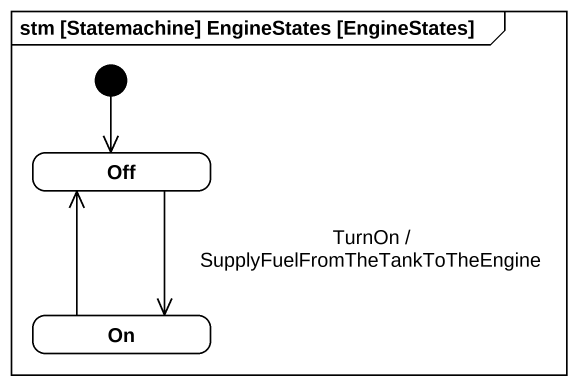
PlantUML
@startuml
mainframe stm [Statemachine] EngineStates [EngineStates]
hide empty description
state Off
state "On" as On_
[*] --> Off
Off --> On_ : TurnOn / SupplyFuelFromTheTankToTheEngine
On_ -up-> Off
@enduml
